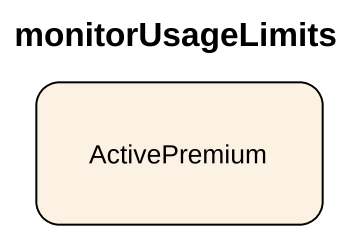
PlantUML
@startuml
title monitorUsageLimits
hide empty description
state ActivePremium
@enduml
